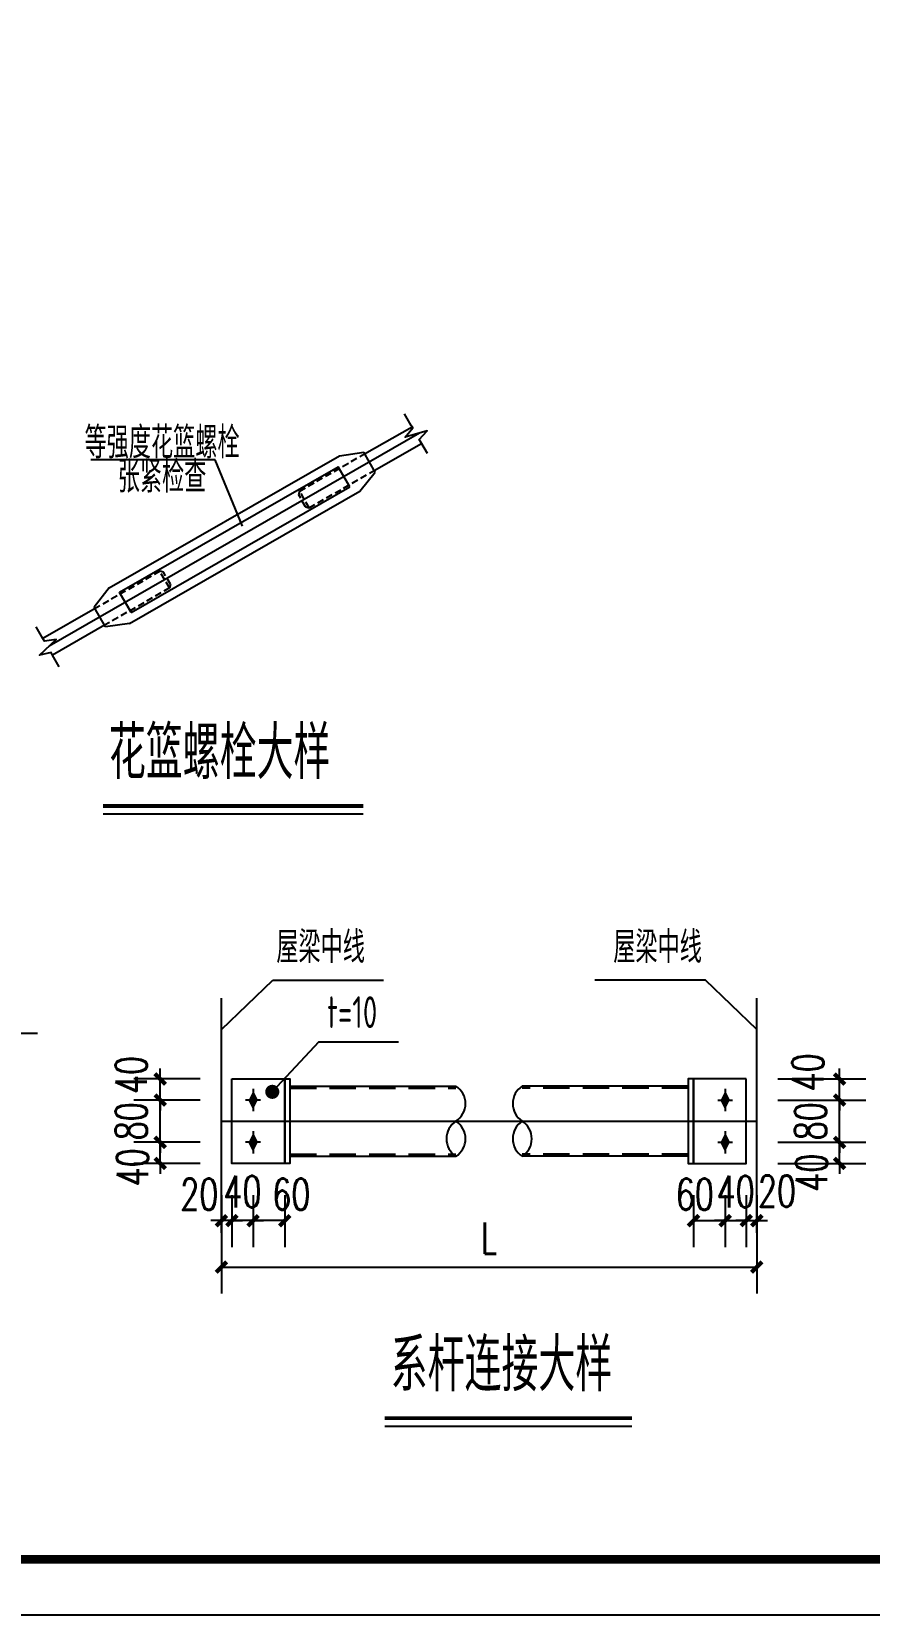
# Model space of a CAD drawing. Extents: x 177291 to 1288761, y 177638 to 322898.
# Drawn here: x 832056 to 847937, y 177960 to 207971 of the extents above; entities that cross this region are included whole.
import ezdxf
from ezdxf.enums import TextEntityAlignment as Align

# ---------------------------------------------------------------- set-up
doc = ezdxf.new("R2010")
doc.units = 0
doc.header["$LTSCALE"] = 1000
doc.linetypes.add('DASHED', pattern=[0.75, 0.5, -0.25])
doc.linetypes.add('HIDDEN2', pattern=[0.1875, 0.125, -0.0625])
for name, color, linetype in [('AXIS', 3, 'Continuous'), ('BOLT', 251, 'Continuous'), ('DOTE', 1, 'Continuous'), ('NUM', 7, 'Continuous'), ('PUB_TITLE', 4, 'Continuous'), ('PZ', 202, 'Continuous'), ('SC', 3, 'Continuous'), ('TEXT', 7, 'Continuous'), ('THIN', 7, 'Continuous'), ('WELD', 7, 'Continuous'), ('XG', 6, 'Continuous'), ('引出线', 3, 'Continuous')]:
    doc.layers.add(name, color=color, linetype=linetype)
doc.styles.add('_TCH_DIM_T3', font='SIMPLEX', dxfattribs={"width": 0.705882, "bigfont": 'GBCBIG'})
doc.styles.add('TSSD_Label', font='tssdeng.shx', dxfattribs={"width": 0.7, "bigfont": 'hztxt.shx'})
doc.dimstyles.new('TCH-200-1', dxfattribs={"dimtxt": 595, "dimasz": 200, "dimexe": 500, "dimexo": 600, "dimgap": 252.5, "dimtad": 1, "dimdec": 0, "dimzin": 0, "dimdsep": 46, "dimtxsty": '_TCH_DIM_T3', "dimblk": 'ARCHTICK', "dimcen": 0.09, "dimclrd": 3, "dimclre": 3, "dimclrt": 7, "dimazin": 2, "dimtfac": 1, "dimtdec": 0, "dimtix": 1, "dimtmove": 2, "dimatfit": 3, "dimfxl": 1, "dimtolj": 1, "dimtzin": 0, "dimarcsym": 0})

# ---------------------------------------------------------------- blocks, each defined once
blk = doc.blocks.new('_ArchTick')
at = {"color": 0, "linetype": 'ByBlock', "const_width": 0.4}
blk.add_lwpolyline([(-0.5, -0.5), (0.5, 0.5)], dxfattribs=at)
blk = doc.blocks.new('*D290')
at = {"layer": 'AXIS', "color": 3, "lineweight": -2, "transparency": 16777216}
for p, q in [((834493, 187724), (834493, 187924)), ((835253, 187724), (833993, 187724)), ((834493, 186924), (834493, 187724)), ((835253, 186924), (833993, 186924)), ((834493, 186924), (834493, 186724))]:
    blk.add_line(p, q, dxfattribs=at)
at = {"layer": 'Defpoints', "color": 0, "transparency": 16777216}
for p in [(834493, 187724), (835853, 187724), (835853, 186924)]:
    blk.add_point(p, dxfattribs=at)
at = {"layer": 'AXIS', "color": 3, "lineweight": -2, "transparency": 16777216, "xscale": 200, "yscale": 200, "zscale": 200}
for p, rotation in [((834493, 187724), 270), ((834493, 186924), 90)]:
    blk.add_blockref('_ArchTick', p, dxfattribs=dict(at, rotation=rotation))
at = {"layer": 'AXIS', "color": 7, "transparency": 16777216, "insert": (833943, 187324), "char_height": 595, "attachment_point": 5, "rotation": 90, "style": '_TCH_DIM_T3'}
blk.add_mtext('\\A1;80', dxfattribs=at)
blk = doc.blocks.new('*D291')
at = {"layer": 'AXIS', "color": 3, "lineweight": -2, "transparency": 16777216}
for p, q in [((834493, 188124), (834493, 188324)), ((835253, 188124), (833993, 188124)), ((834493, 187724), (834493, 188124)), ((835253, 187724), (833993, 187724)), ((834493, 187724), (834493, 187524))]:
    blk.add_line(p, q, dxfattribs=at)
at = {"layer": 'Defpoints', "color": 0, "transparency": 16777216}
for p in [(834493, 188124), (835853, 188124), (835853, 187724)]:
    blk.add_point(p, dxfattribs=at)
at = {"layer": 'AXIS', "color": 3, "lineweight": -2, "transparency": 16777216, "xscale": 200, "yscale": 200, "zscale": 200}
for p, rotation in [((834493, 188124), 270), ((834493, 187724), 90)]:
    blk.add_blockref('_ArchTick', p, dxfattribs=dict(at, rotation=rotation))
at = {"layer": 'AXIS', "color": 7, "transparency": 16777216, "insert": (833944, 188199), "char_height": 595, "attachment_point": 5, "rotation": 90, "style": '_TCH_DIM_T3'}
blk.add_mtext('\\A1;40', dxfattribs=at)
blk = doc.blocks.new('*D292')
at = {"layer": 'AXIS', "color": 3, "lineweight": -2, "transparency": 16777216}
for p, q in [((834493, 186924), (834493, 187124)), ((835253, 186924), (833993, 186924)), ((834493, 186524), (834493, 186924)), ((835253, 186524), (833993, 186524)), ((834493, 186524), (834493, 186324))]:
    blk.add_line(p, q, dxfattribs=at)
at = {"layer": 'Defpoints', "color": 0, "transparency": 16777216}
for p in [(834493, 186924), (835853, 186924), (835853, 186524)]:
    blk.add_point(p, dxfattribs=at)
at = {"layer": 'AXIS', "color": 3, "lineweight": -2, "transparency": 16777216, "xscale": 200, "yscale": 200, "zscale": 200}
for p, rotation in [((834493, 186924), 270), ((834493, 186524), 90)]:
    blk.add_blockref('_ArchTick', p, dxfattribs=dict(at, rotation=rotation))
at = {"layer": 'AXIS', "color": 7, "transparency": 16777216, "insert": (833968, 186449), "char_height": 595, "attachment_point": 5, "rotation": 90, "style": '_TCH_DIM_T3'}
blk.add_mtext('\\A1;40', dxfattribs=at)
blk = doc.blocks.new('*D293')
at = {"layer": 'AXIS', "color": 3, "lineweight": -2, "transparency": 16777216}
for p, q in [((835853, 185924), (835853, 184939)), ((836253, 185924), (836253, 184939)), ((835853, 185439), (835653, 185439)), ((836253, 185439), (835853, 185439)), ((836253, 185439), (836453, 185439))]:
    blk.add_line(p, q, dxfattribs=at)
at = {"layer": 'Defpoints', "color": 0, "transparency": 16777216}
for p in [(835853, 186524), (836253, 186524), (835853, 185439)]:
    blk.add_point(p, dxfattribs=at)
at = {"layer": 'AXIS', "color": 3, "lineweight": -2, "transparency": 16777216, "xscale": 200, "yscale": 200, "zscale": 200}
blk.add_blockref('_ArchTick', (835853, 185439), dxfattribs=at)
at = {"layer": 'AXIS', "color": 3, "lineweight": -2, "transparency": 16777216, "xscale": 200, "yscale": 200, "zscale": 200, "rotation": 180}
blk.add_blockref('_ArchTick', (836253, 185439), dxfattribs=at)
at = {"layer": 'AXIS', "color": 7, "transparency": 16777216, "insert": (836053, 185989), "char_height": 595, "attachment_point": 5, "style": '_TCH_DIM_T3'}
blk.add_mtext('\\A1;40', dxfattribs=at)
blk = doc.blocks.new('*D294')
at = {"layer": 'AXIS', "color": 3, "lineweight": -2, "transparency": 16777216}
for p, q in [((835653, 185924), (835653, 184939)), ((835853, 185924), (835853, 184939)), ((835653, 185439), (835453, 185439)), ((835853, 185439), (835653, 185439)), ((835853, 185439), (836053, 185439))]:
    blk.add_line(p, q, dxfattribs=at)
at = {"layer": 'Defpoints', "color": 0, "transparency": 16777216}
for p in [(835653, 186524), (835853, 186524), (835653, 185439)]:
    blk.add_point(p, dxfattribs=at)
at = {"layer": 'AXIS', "color": 3, "lineweight": -2, "transparency": 16777216, "xscale": 200, "yscale": 200, "zscale": 200}
blk.add_blockref('_ArchTick', (835653, 185439), dxfattribs=at)
at = {"layer": 'AXIS', "color": 3, "lineweight": -2, "transparency": 16777216, "xscale": 200, "yscale": 200, "zscale": 200, "rotation": 180}
blk.add_blockref('_ArchTick', (835853, 185439), dxfattribs=at)
at = {"layer": 'AXIS', "color": 7, "transparency": 16777216, "insert": (835233, 185939), "char_height": 595, "width": 470.77, "attachment_point": 5, "style": '_TCH_DIM_T3'}
blk.add_mtext('\\A1;20', dxfattribs=at)
blk = doc.blocks.new('*D295')
at = {"layer": 'AXIS', "color": 3, "lineweight": -2, "transparency": 16777216}
for p, q in [((836253, 185924), (836253, 184939)), ((836853, 185924), (836853, 184939)), ((836853, 185439), (836253, 185439))]:
    blk.add_line(p, q, dxfattribs=at)
at = {"layer": 'Defpoints', "color": 0, "transparency": 16777216}
for p in [(836253, 186524), (836853, 186524), (836253, 185439)]:
    blk.add_point(p, dxfattribs=at)
at = {"layer": 'AXIS', "color": 3, "lineweight": -2, "transparency": 16777216, "xscale": 200, "yscale": 200, "zscale": 200, "rotation": 180}
blk.add_blockref('_ArchTick', (836253, 185439), dxfattribs=at)
at = {"layer": 'AXIS', "color": 3, "lineweight": -2, "transparency": 16777216, "xscale": 200, "yscale": 200, "zscale": 200}
blk.add_blockref('_ArchTick', (836853, 185439), dxfattribs=at)
at = {"layer": 'AXIS', "color": 7, "transparency": 16777216, "insert": (836979, 185939), "char_height": 595, "attachment_point": 5, "style": '_TCH_DIM_T3'}
blk.add_mtext('\\A1;60', dxfattribs=at)
blk = doc.blocks.new('*D296')
at = {"layer": 'AXIS', "color": 3, "lineweight": -2, "transparency": 16777216}
for p, q in [((835653, 185372), (835653, 184059)), ((845804, 185372), (845804, 184059)), ((835653, 184559), (845804, 184559))]:
    blk.add_line(p, q, dxfattribs=at)
at = {"layer": 'Defpoints', "color": 0, "transparency": 16777216}
for p in [(835653, 185972), (845804, 185972), (845804, 184559)]:
    blk.add_point(p, dxfattribs=at)
at = {"layer": 'AXIS', "color": 3, "lineweight": -2, "transparency": 16777216, "xscale": 200, "yscale": 200, "zscale": 200, "rotation": 180}
blk.add_blockref('_ArchTick', (835653, 184559), dxfattribs=at)
at = {"layer": 'AXIS', "color": 3, "lineweight": -2, "transparency": 16777216, "xscale": 200, "yscale": 200, "zscale": 200}
blk.add_blockref('_ArchTick', (845804, 184559), dxfattribs=at)
at = {"layer": 'AXIS', "color": 7, "transparency": 16777216, "insert": (840729, 185109), "char_height": 595, "attachment_point": 5, "style": '_TCH_DIM_T3'}
blk.add_mtext('\\A1;L', dxfattribs=at)
blk = doc.blocks.new('*D305')
at = {"layer": 'AXIS', "color": 3, "lineweight": -2, "transparency": 16777216}
for p, q in [((847373, 187724), (847373, 187924)), ((846204, 187724), (847873, 187724)), ((847373, 186924), (847373, 187724)), ((846204, 186924), (847873, 186924)), ((847373, 186924), (847373, 186724))]:
    blk.add_line(p, q, dxfattribs=at)
at = {"layer": 'Defpoints', "color": 0, "transparency": 16777216}
for p in [(845604, 187724), (847373, 187724), (845604, 186924)]:
    blk.add_point(p, dxfattribs=at)
at = {"layer": 'AXIS', "color": 3, "lineweight": -2, "transparency": 16777216, "xscale": 200, "yscale": 200, "zscale": 200}
for p, rotation in [((847373, 187724), 270), ((847373, 186924), 90)]:
    blk.add_blockref('_ArchTick', p, dxfattribs=dict(at, rotation=rotation))
at = {"layer": 'AXIS', "color": 7, "transparency": 16777216, "insert": (846823, 187324), "char_height": 595, "attachment_point": 5, "rotation": 90, "style": '_TCH_DIM_T3'}
blk.add_mtext('\\A1;80', dxfattribs=at)
blk = doc.blocks.new('*D306')
at = {"layer": 'AXIS', "color": 3, "lineweight": -2, "transparency": 16777216}
for p, q in [((847373, 188124), (847373, 188324)), ((846204, 188124), (847873, 188124)), ((847373, 187724), (847373, 188124)), ((846204, 187724), (847873, 187724)), ((847373, 187724), (847373, 187524))]:
    blk.add_line(p, q, dxfattribs=at)
at = {"layer": 'Defpoints', "color": 0, "transparency": 16777216}
for p in [(845604, 188124), (847373, 188124), (845604, 187724)]:
    blk.add_point(p, dxfattribs=at)
at = {"layer": 'AXIS', "color": 3, "lineweight": -2, "transparency": 16777216, "xscale": 200, "yscale": 200, "zscale": 200}
for p, rotation in [((847373, 188124), 270), ((847373, 187724), 90)]:
    blk.add_blockref('_ArchTick', p, dxfattribs=dict(at, rotation=rotation))
at = {"layer": 'AXIS', "color": 7, "transparency": 16777216, "insert": (846773, 188249), "char_height": 595, "attachment_point": 5, "rotation": 90, "style": '_TCH_DIM_T3'}
blk.add_mtext('\\A1;40', dxfattribs=at)
blk = doc.blocks.new('*D307')
at = {"layer": 'AXIS', "color": 3, "lineweight": -2, "transparency": 16777216}
for p, q in [((847373, 186924), (847373, 187124)), ((846204, 186924), (847873, 186924)), ((847373, 186524), (847373, 186924)), ((846204, 186524), (847873, 186524)), ((847373, 186524), (847373, 186324))]:
    blk.add_line(p, q, dxfattribs=at)
at = {"layer": 'Defpoints', "color": 0, "transparency": 16777216}
for p in [(845604, 186924), (847373, 186924), (845604, 186524)]:
    blk.add_point(p, dxfattribs=at)
at = {"layer": 'AXIS', "color": 3, "lineweight": -2, "transparency": 16777216, "xscale": 200, "yscale": 200, "zscale": 200}
for p, rotation in [((847373, 186924), 270), ((847373, 186524), 90)]:
    blk.add_blockref('_ArchTick', p, dxfattribs=dict(at, rotation=rotation))
at = {"layer": 'AXIS', "color": 7, "transparency": 16777216, "insert": (846843, 186348), "char_height": 595, "attachment_point": 5, "rotation": 90, "style": '_TCH_DIM_T3'}
blk.add_mtext('\\A1;40', dxfattribs=at)
blk = doc.blocks.new('*D308')
at = {"layer": 'AXIS', "color": 3, "lineweight": -2, "transparency": 16777216}
for p, q in [((845204, 185924), (845204, 184939)), ((845604, 185924), (845604, 184939)), ((845204, 185439), (845004, 185439)), ((845204, 185439), (845604, 185439)), ((845604, 185439), (845804, 185439))]:
    blk.add_line(p, q, dxfattribs=at)
at = {"layer": 'Defpoints', "color": 0, "transparency": 16777216}
for p in [(845204, 186524), (845604, 186524), (845604, 185439)]:
    blk.add_point(p, dxfattribs=at)
at = {"layer": 'AXIS', "color": 3, "lineweight": -2, "transparency": 16777216, "xscale": 200, "yscale": 200, "zscale": 200}
blk.add_blockref('_ArchTick', (845204, 185439), dxfattribs=at)
at = {"layer": 'AXIS', "color": 3, "lineweight": -2, "transparency": 16777216, "xscale": 200, "yscale": 200, "zscale": 200, "rotation": 180}
blk.add_blockref('_ArchTick', (845604, 185439), dxfattribs=at)
at = {"layer": 'AXIS', "color": 7, "transparency": 16777216, "insert": (845404, 185989), "char_height": 595, "attachment_point": 5, "style": '_TCH_DIM_T3'}
blk.add_mtext('\\A1;40', dxfattribs=at)
blk = doc.blocks.new('*D309')
at = {"layer": 'AXIS', "color": 3, "lineweight": -2, "transparency": 16777216}
for p, q in [((845604, 185924), (845604, 184939)), ((845804, 185924), (845804, 184939)), ((845604, 185439), (845404, 185439)), ((845604, 185439), (845804, 185439)), ((845804, 185439), (846004, 185439))]:
    blk.add_line(p, q, dxfattribs=at)
at = {"layer": 'Defpoints', "color": 0, "transparency": 16777216}
for p in [(845604, 186524), (845804, 186524), (845804, 185439)]:
    blk.add_point(p, dxfattribs=at)
at = {"layer": 'AXIS', "color": 3, "lineweight": -2, "transparency": 16777216, "xscale": 200, "yscale": 200, "zscale": 200}
blk.add_blockref('_ArchTick', (845604, 185439), dxfattribs=at)
at = {"layer": 'AXIS', "color": 3, "lineweight": -2, "transparency": 16777216, "xscale": 200, "yscale": 200, "zscale": 200, "rotation": 180}
blk.add_blockref('_ArchTick', (845804, 185439), dxfattribs=at)
at = {"layer": 'AXIS', "color": 7, "transparency": 16777216, "insert": (846185, 186000), "char_height": 595, "width": 470.77, "attachment_point": 5, "style": '_TCH_DIM_T3'}
blk.add_mtext('\\A1;20', dxfattribs=at)
blk = doc.blocks.new('*D310')
at = {"layer": 'AXIS', "color": 3, "lineweight": -2, "transparency": 16777216}
for p, q in [((844604, 185924), (844604, 184939)), ((845204, 185924), (845204, 184939)), ((844604, 185439), (845204, 185439))]:
    blk.add_line(p, q, dxfattribs=at)
at = {"layer": 'Defpoints', "color": 0, "transparency": 16777216}
for p in [(844604, 186524), (845204, 186524), (845204, 185439)]:
    blk.add_point(p, dxfattribs=at)
at = {"layer": 'AXIS', "color": 3, "lineweight": -2, "transparency": 16777216, "xscale": 200, "yscale": 200, "zscale": 200, "rotation": 180}
blk.add_blockref('_ArchTick', (844604, 185439), dxfattribs=at)
at = {"layer": 'AXIS', "color": 3, "lineweight": -2, "transparency": 16777216, "xscale": 200, "yscale": 200, "zscale": 200}
blk.add_blockref('_ArchTick', (845204, 185439), dxfattribs=at)
at = {"layer": 'AXIS', "color": 7, "transparency": 16777216, "insert": (844629, 185939), "char_height": 595, "attachment_point": 5, "style": '_TCH_DIM_T3'}
blk.add_mtext('\\A1;60', dxfattribs=at)

msp = doc.modelspace()

# ---------------------------------------------------------------- hatches: boundary and pattern name
at = {"layer": 'BOLT'}
for points in [[(836253.03, 187864.35), (836323.23, 187723.95), (836253.03, 187583.55), (836182.83, 187723.95)], [(845204.08, 187864.35), (845133.88, 187723.95), (845204.08, 187583.55), (845274.28, 187723.95)], [(836253.03, 187064.35), (836323.23, 186923.95), (836253.03, 186783.55), (836182.83, 186923.95)], [(845204.08, 187064.35), (845133.88, 186923.95), (845204.08, 186783.55), (845274.28, 186923.95)]]:
    msp.add_hatch(color=256, dxfattribs=at).paths.add_polyline_path(points)

# ---------------------------------------------------------------- linework, layer by layer
at = {"layer": 'AXIS'}
for p, q in [((835532.75, 199853.93), (833177.04, 199853.93)), ((836053.55, 198597.05), (835532.75, 199853.93)), ((835653.03, 189059.94), (836628.47, 189997.65)), ((836628.47, 189997.65), (838725.96, 189997.65)), ((844828.65, 189997.65), (842731.15, 189997.65)), ((845804.08, 189059.94), (844828.65, 189997.65)), ((835653.03, 185208.08), (835653.03, 189654.99)), ((845804.08, 185208.08), (845804.08, 189654.99)), ((837501.56, 188830.25), (836617.75, 187880.4)), ((837501.56, 188830.25), (839013.62, 188830.25))]:
    msp.add_line(p, q, dxfattribs=at)
at = {"layer": 'BOLT'}
for p, q in [((836253.03, 187934.55), (836253.03, 187513.35)), ((845204.08, 187934.55), (845204.08, 187513.35)), ((836393.43, 187723.95), (836112.63, 187723.95)), ((836253.03, 187864.35), (836182.83, 187723.95)), ((836253.03, 187583.55), (836182.83, 187723.95)), ((836253.03, 187864.35), (836323.23, 187723.95)), ((836253.03, 187583.55), (836323.23, 187723.95)), ((845063.68, 187723.95), (845344.48, 187723.95)), ((845204.08, 187864.35), (845133.88, 187723.95)), ((845204.08, 187583.55), (845133.88, 187723.95)), ((845204.08, 187864.35), (845274.28, 187723.95)), ((845204.08, 187583.55), (845274.28, 187723.95)), ((836253.03, 187064.35), (836182.83, 186923.95)), ((836253.03, 187134.55), (836253.03, 186713.35)), ((836253.03, 187064.35), (836323.23, 186923.95)), ((845204.08, 187064.35), (845133.88, 186923.95)), ((845204.08, 187134.55), (845204.08, 186713.35)), ((845204.08, 187064.35), (845274.28, 186923.95)), ((836393.43, 186923.95), (836112.63, 186923.95)), ((836253.03, 186783.55), (836182.83, 186923.95)), ((836253.03, 186783.55), (836323.23, 186923.95)), ((845063.68, 186923.95), (845344.48, 186923.95)), ((845204.08, 186783.55), (845133.88, 186923.95)), ((845204.08, 186783.55), (845274.28, 186923.95))]:
    msp.add_line(p, q, dxfattribs=at)
at = {"layer": 'DOTE'}
for p, q in [((839411.74, 200364.63), (832388.25, 196328.14)), ((835653.03, 187323.95), (845804.08, 187323.95))]:
    msp.add_line(p, q, dxfattribs=at)
at = {"layer": 'NUM', "const_width": 75}
for points in [[(833409.68, 193296.45), (838342.36, 193296.45)], [(838751.21, 181695.98), (843436.53, 181695.98)]]:
    msp.add_lwpolyline(points, dxfattribs=at)
at = {"layer": 'NUM'}
msp.add_lwpolyline([(838751.21, 181545.98), (843436.53, 181545.98)], dxfattribs=at)
at = {"layer": 'PUB_TITLE'}
msp.add_lwpolyline([(809660.89, 240960.27), (898858.27, 240960.27), (898858.27, 177959.98), (809660.89, 177959.98)], close=True, dxfattribs=at)
at = {"layer": 'PUB_TITLE', "const_width": 159.09}
msp.add_lwpolyline([(812312.42, 179020.59), (812312.42, 239899.66), (897797.66, 239899.66), (897797.66, 179020.59)], close=True, dxfattribs=at)
at = {"layer": 'PZ'}
for points in [[(835853.03, 188123.95), (836853.03, 188123.95), (836853.03, 186523.95), (835853.03, 186523.95)], [(836853.03, 188123.95), (836953.03, 188123.95), (836953.03, 186523.95), (836853.03, 186523.95)], [(844604.09, 188123.95), (844504.09, 188123.95), (844504.09, 186523.95), (844604.09, 186523.95)], [(845604.08, 188123.95), (844604.09, 188123.95), (844604.09, 186523.95), (845604.08, 186523.95)]]:
    msp.add_lwpolyline(points, close=True, dxfattribs=at)
at = {"layer": 'SC'}
for p, q in [((838367.99, 199970.18), (839266.99, 200485.17)), ((838549.54, 199654.11), (839447.9, 200168.73)), ((833257.35, 197037.83), (832270.52, 196470.68)), ((833438.6, 196721.59), (832452.41, 196154.81))]:
    msp.add_line(p, q, dxfattribs=at)
at = {"layer": 'SC', "linetype": 'HIDDEN2'}
for p, q in [((837137.67, 199265.41), (838368.36, 199970.4)), ((837318.85, 198949.13), (838549.54, 199654.11)), ((837118.28, 199195.96), (837137.05, 199265.05)), ((837249.13, 198967.54), (837118.28, 199195.96)), ((837318.22, 198948.77), (837137.05, 199265.05)), ((837249.13, 198967.54), (837318.22, 198948.77)), ((834486.67, 197744.33), (833256.98, 197037.61)), ((834668.92, 197428.67), (834487.29, 197744.69)), ((834556.41, 197726.03), (834487.29, 197744.69)), ((834687.58, 197497.78), (834556.41, 197726.03)), ((834687.58, 197497.78), (834668.92, 197428.67)), ((834668.3, 197428.31), (833438.6, 196721.59))]:
    msp.add_line(p, q, dxfattribs=at)
at = {"layer": 'SC'}
for points in [[(839559.28, 199973.91), (839433.65, 200193.66), (839405.15, 200243.51), (839554.77, 200406.8), (839139.43, 200284.34), (839281.19, 200460.33), (839252.69, 200510.18), (839127.06, 200729.93)], [(832578.72, 195935.45), (832452.41, 196154.81), (832423.75, 196204.57), (832207.27, 196157.81), (832522.59, 196454.58), (832299.12, 196421.01), (832270.47, 196470.77), (832144.15, 196690.13)]]:
    msp.add_lwpolyline(points, dxfattribs=at)
at = {"layer": 'THIN'}
msp.add_lwpolyline([(833409.68, 193146.45), (838342.36, 193146.45)], dxfattribs=at)
at = {"layer": 'WELD'}
msp.add_line((829973.06, 188992), (832167.36, 188992), dxfattribs=at)
at = {"layer": 'XG'}
for p, q in [((833527.26, 197429.93), (837893.96, 199935.29)), ((837893.96, 199935.29), (838351.65, 199999.76)), ((838567.05, 199623.95), (838351.65, 199999.76)), ((833722.19, 197348.74), (837865.49, 199726.06)), ((838085.15, 199342.8), (837865.49, 199726.06)), ((838280.08, 199261.61), (838567.05, 199623.95)), ((833941.85, 196965.48), (838085.15, 199342.8)), ((838065.94, 199376.31), (838066.13, 199376.42)), ((833913.38, 196756.25), (838280.08, 199261.61)), ((833527.26, 197429.93), (833240.29, 197067.59)), ((833941.85, 196965.48), (833722.19, 197348.74)), ((833939.39, 196969.77), (833724, 197345.59)), ((833455.69, 196691.78), (833240.29, 197067.59)), ((833913.38, 196756.25), (833455.69, 196691.78)), ((836953.03, 187988.95), (840100.43, 187988.95)), ((844504.09, 187988.95), (841356.68, 187988.95)), ((836953.03, 186658.95), (840100.43, 186658.95)), ((844504.09, 186658.95), (841356.68, 186658.95))]:
    msp.add_line(p, q, dxfattribs=at)
at = {"layer": 'XG', "linetype": 'DASHED'}
for p, q in [((836953.03, 187948.95), (840100.43, 187948.95)), ((844504.09, 187948.95), (841356.68, 187948.95)), ((836953.03, 186698.95), (840100.43, 186698.95)), ((844504.09, 186698.95), (841356.68, 186698.95))]:
    msp.add_line(p, q, dxfattribs=at)
at = {"layer": 'XG'}
for centre, start, end in [((839885.41, 187656.45), 302.890409, 57.109591), ((841571.7, 187656.45), 122.890409, 237.109591), ((840315.46, 186991.45), 122.890409, 237.109591), ((839885.41, 186991.45), 302.890409, 57.109591), ((841571.7, 186991.45), 122.890409, 237.109591), ((841141.65, 186991.45), 302.890409, 57.109591)]:
    msp.add_arc(centre, 395.97, start, end, dxfattribs=at)
at = {"layer": '引出线', "const_width": 133.33}
msp.add_lwpolyline([(836551.09, 187880.4, 1), (836684.42, 187880.4, 1)], format="xyb", close=True, dxfattribs=at)

# ---------------------------------------------------------------- texts
at = {"layer": 'TEXT', "style": 'TSSD_Label', "width": 0.7}
for s, p in [('等强度花篮螺栓', (834528.11, 200183.14)), ('张紧检查', (834528.11, 199535.66))]:
    msp.add_text(s, height=600, dxfattribs=at).set_placement(p, align=Align.MIDDLE_CENTER)
for s, height, p in [('花篮螺栓大样', 1000, (833520.47, 193506.45)), ('t=10', 600, (837657.88, 188910.25)), ('系杆连接大样', 1000, (838862.83, 181905.98))]:
    msp.add_text(s, height=height, dxfattribs=at).set_placement(p, align=Align.BOTTOM_LEFT)
for p in [(838374.66, 190141.41), (844762.45, 190141.41)]:
    msp.add_text('屋梁中线', height=600, dxfattribs=at).set_placement(p, align=Align.BOTTOM_RIGHT)

# ---------------------------------------------------------------- dimensions: what is measured, and where the dimension line sits
at = {"layer": 'AXIS'}
for base, p1, p2, angle, text, picture, middle in [((834492.72, 188123.95), (835853.03, 187723.95), (835853.03, 188123.95), 90, '40', '*D291', (833943.7, 188198.57)), ((847373.24, 188123.95), (845604.08, 187723.95), (845604.08, 188123.95), 90, '40', '*D306', (846773.19, 188248.73)), ((834492.72, 186923.95), (835853.03, 186523.95), (835853.03, 186923.95), 90, '40', '*D292', (833967.71, 186449.34)), ((847373.24, 186923.95), (845604.08, 186523.95), (845604.08, 186923.95), 90, '40', '*D307', (846842.92, 186348.37)), ((845204.08, 185439.3), (844604.09, 186523.95), (845204.08, 186523.95), 180, '60', '*D310', (844629.47, 185939.3)), ((845804.08, 185439.3), (845604.08, 186523.95), (845804.08, 186523.95), 180, '20', '*D309', (846184.7, 185999.55))]:
    dim = msp.add_linear_dim(base=base, p1=p1, p2=p2, angle=angle, text=text, dimstyle='TCH-200-1', dxfattribs=at)
    dim.commit()
    dim.dimension.update_dxf_attribs({"geometry": picture, "text_midpoint": middle, "dimtype": 160})
for base, p1, p2, angle, text, picture, middle in [((834492.72, 187723.95), (835853.03, 186923.95), (835853.03, 187723.95), 90, '80', '*D290', (833942.72, 187323.95)), ((847373.24, 187723.95), (845604.08, 186923.95), (845604.08, 187723.95), 90, '80', '*D305', (846823.24, 187323.95)), ((845604.08, 185439.3), (845204.08, 186523.95), (845604.08, 186523.95), 180, '40', '*D308', (845404.08, 185989.3))]:
    dim = msp.add_linear_dim(base=base, p1=p1, p2=p2, angle=angle, text=text, dimstyle='TCH-200-1', dxfattribs=at)
    dim.commit()
    dim.dimension.update_dxf_attribs({"geometry": picture, "text_midpoint": middle})
for base, p1, p2, text, picture, middle in [((835653.03, 185439.3), (835853.03, 186523.95), (835653.03, 186523.95), '20', '*D294', (835233.26, 185939.3)), ((836253.03, 185439.3), (836853.03, 186523.95), (836253.03, 186523.95), '60', '*D295', (836979.48, 185939.3))]:
    dim = msp.add_linear_dim(base=base, p1=p1, p2=p2, text=text, dimstyle='TCH-200-1', dxfattribs=at)
    dim.commit()
    dim.dimension.update_dxf_attribs({"geometry": picture, "text_midpoint": middle, "dimtype": 160})
for base, p1, p2, text, picture, middle in [((835853.03, 185439.3), (836253.03, 186523.95), (835853.03, 186523.95), '40', '*D293', (836053.03, 185989.3)), ((845804.08, 184558.79), (835653.03, 185971.82), (845804.08, 185971.82), 'L', '*D296', (840728.56, 185108.79))]:
    dim = msp.add_linear_dim(base=base, p1=p1, p2=p2, text=text, dimstyle='TCH-200-1', dxfattribs=at)
    dim.commit()
    dim.dimension.update_dxf_attribs({"geometry": picture, "text_midpoint": middle})

doc.saveas('drawing.dxf')
